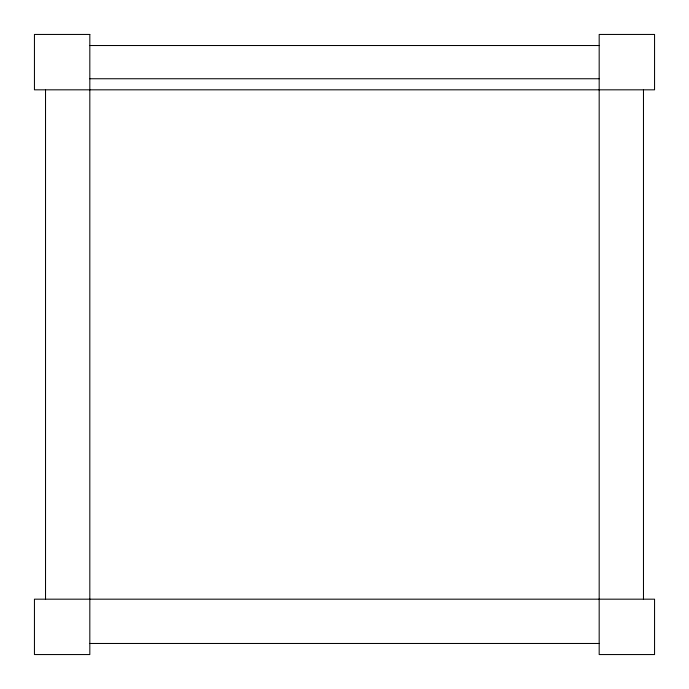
<?xml version="1.0" encoding="UTF-8"?>
<svg xmlns="http://www.w3.org/2000/svg" width="689" height="689" viewBox="0 0 689 689"><rect width="100%" height="100%" fill="white"/><g stroke="black" fill="none" stroke-linecap="round" stroke-linejoin="round"><path stroke-width="1.03" d="M89.82 45.526L599.18 45.526M89.82 78.744L599.18 78.744M89.82 643.474L599.18 643.474M643.474 89.82L643.474 599.18M45.526 89.82L45.526 599.18M89.82 34.45L34.45 34.45L34.45 89.82L654.55 89.82L654.55 34.45L599.18 34.45L599.18 654.55L654.55 654.55L654.55 599.18L34.45 599.18L34.45 654.55L89.82 654.55L89.82 34.45"/></g></svg>
